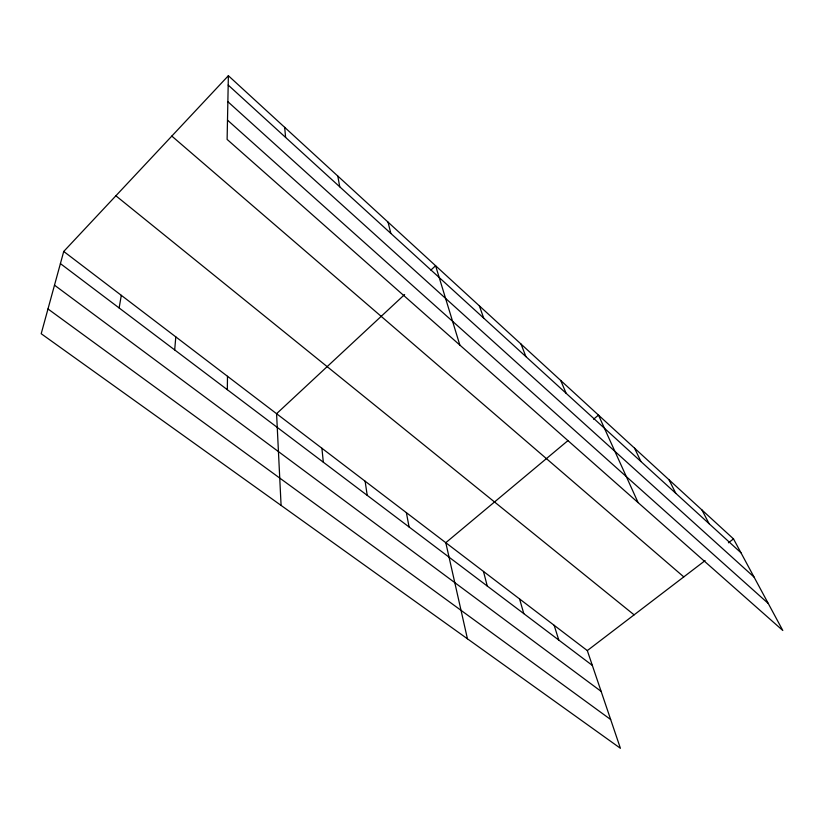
<?xml version="1.0" encoding="UTF-8"?>
<svg xmlns="http://www.w3.org/2000/svg" width="824" height="824" viewBox="0 0 824 824"><rect width="100%" height="100%" fill="white"/><g stroke="black" fill="none" stroke-linecap="round" stroke-linejoin="round"><path stroke-width="1.24" d="M227.321 389.68L227.496 376.28M228.372 75.715L227.115 139.41L782.8 630.484L733.504 538.906L228.372 75.715L63.736 251.454L41.2 333.72L620.41 748.285L587.316 650.589L63.736 251.454M174.688 349.922L175.8 336.882M119.14 307.96L121.303 295.332M404.636 294.529L276.576 413.7L281.087 505.421M430.901 270.087L435.587 265.719L459.844 345.081M568.024 440.552L445.794 542.697L467.435 638.796M593.568 419.21L598.481 415.1L638.095 502.599M587.316 650.589L705.097 560.619M728.426 542.789L733.504 538.906M47.988 308.959L610.666 719.527M54.497 285.176L601.139 691.388M60.41 263.608L592.343 665.411M115.885 195.793L634.109 614.848M171.814 136.084L683.786 576.893M227.496 120.129L768.246 603.446M227.857 101.692L754.032 577.047M228.186 85.057L740.951 552.75M701.955 509.984L709.093 523.693M669.006 479.774L675.783 493.319M634.552 448.174L640.938 461.522M560.691 380.441L566.139 393.295M521.036 344.082L525.928 356.627M479.383 305.889L483.667 318.085M554.15 625.303L558.796 640.073M519.573 598.945L523.796 613.633M483.482 571.434L487.252 586.029M388.032 222.12L390.844 233.419M406.376 512.652L409.085 526.989M337.799 176.058L339.735 186.791M365.125 481.206L367.216 495.358M321.906 448.256L323.327 462.202M284.671 127.339L285.609 137.423"/></g></svg>
